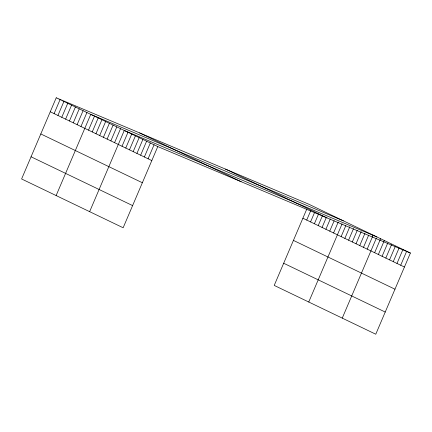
<?xml version="1.0" encoding="UTF-8"?>
<svg xmlns="http://www.w3.org/2000/svg" width="432" height="432" viewBox="0 0 432 432"><rect width="100%" height="100%" fill="white"/><g stroke="black" fill="none" stroke-linecap="round" stroke-linejoin="round"><path stroke-width="0.65" d="M56.23 97.778L21.6 178.967L123.147 227.767L157.783 146.578L56.23 97.778L308.853 204.233L410.4 253.033L375.77 334.222L274.217 285.422L306.774 209.099M54.097 113.611L60.07 99.619M57.937 115.457L63.904 101.466M61.771 117.299L67.743 103.307M65.61 119.146L71.577 105.149M69.444 120.987L75.411 106.996M73.283 122.828L79.25 108.837M77.117 124.675L83.084 110.684M80.951 126.517L86.924 112.525M56.128 195.561L90.758 114.367L343.375 220.822M88.511 130.151L94.484 116.159M92.237 131.938L98.204 117.947M95.958 133.731L101.93 119.734M99.684 135.518L105.651 121.527M103.405 137.306L109.377 123.314M107.131 139.099L113.098 125.102M110.857 140.886L116.824 126.895M114.577 142.673L120.544 128.682M89.64 211.664L124.27 130.475L376.888 236.925M122.024 146.254L127.991 132.262M125.75 148.046L131.717 134.05M129.47 149.834L135.437 135.842M133.196 151.621L139.163 137.63M136.917 153.414L142.889 139.417M140.643 155.201L146.61 141.21M144.364 156.989L150.336 142.997M148.09 158.782L154.057 144.785M306.72 220.066L310.873 210.335M310.554 221.913L314.707 212.177M314.393 223.754L318.541 214.024M318.227 225.601L322.38 215.865M322.061 227.443L326.473 217.102M325.901 229.284L330.313 218.943M329.735 231.131L334.147 220.784M333.574 232.972L338.245 222.021M308.745 302.017L342.079 223.868M341.134 236.606L345.805 225.655M344.855 238.394L349.785 226.838M348.581 240.187L353.511 228.625M352.301 241.974L357.232 230.413M356.027 243.761L361.217 231.595M359.748 245.554L364.937 233.383M363.474 247.342L368.663 235.175M367.195 249.129L373.167 235.138M342.257 318.119L376.369 238.145M374.641 252.709L380.614 238.718M378.367 254.497L384.334 240.505M382.093 256.289L387.801 242.903M385.814 258.077L391.522 244.696M389.54 259.87L395.248 246.483M393.26 261.657L398.968 248.27M396.986 263.444L402.953 249.453M400.707 265.237L406.674 251.24M157.783 146.578L410.4 253.033M225.488 169.101L327.035 217.901M139.595 132.905L241.142 181.705M302.881 218.225L404.433 267.025M50.263 111.769L151.81 160.569M293.425 240.403L394.972 289.202M40.802 133.947L142.355 182.747M283.678 263.25L385.225 312.05M31.061 156.794L132.608 205.594"/></g></svg>
